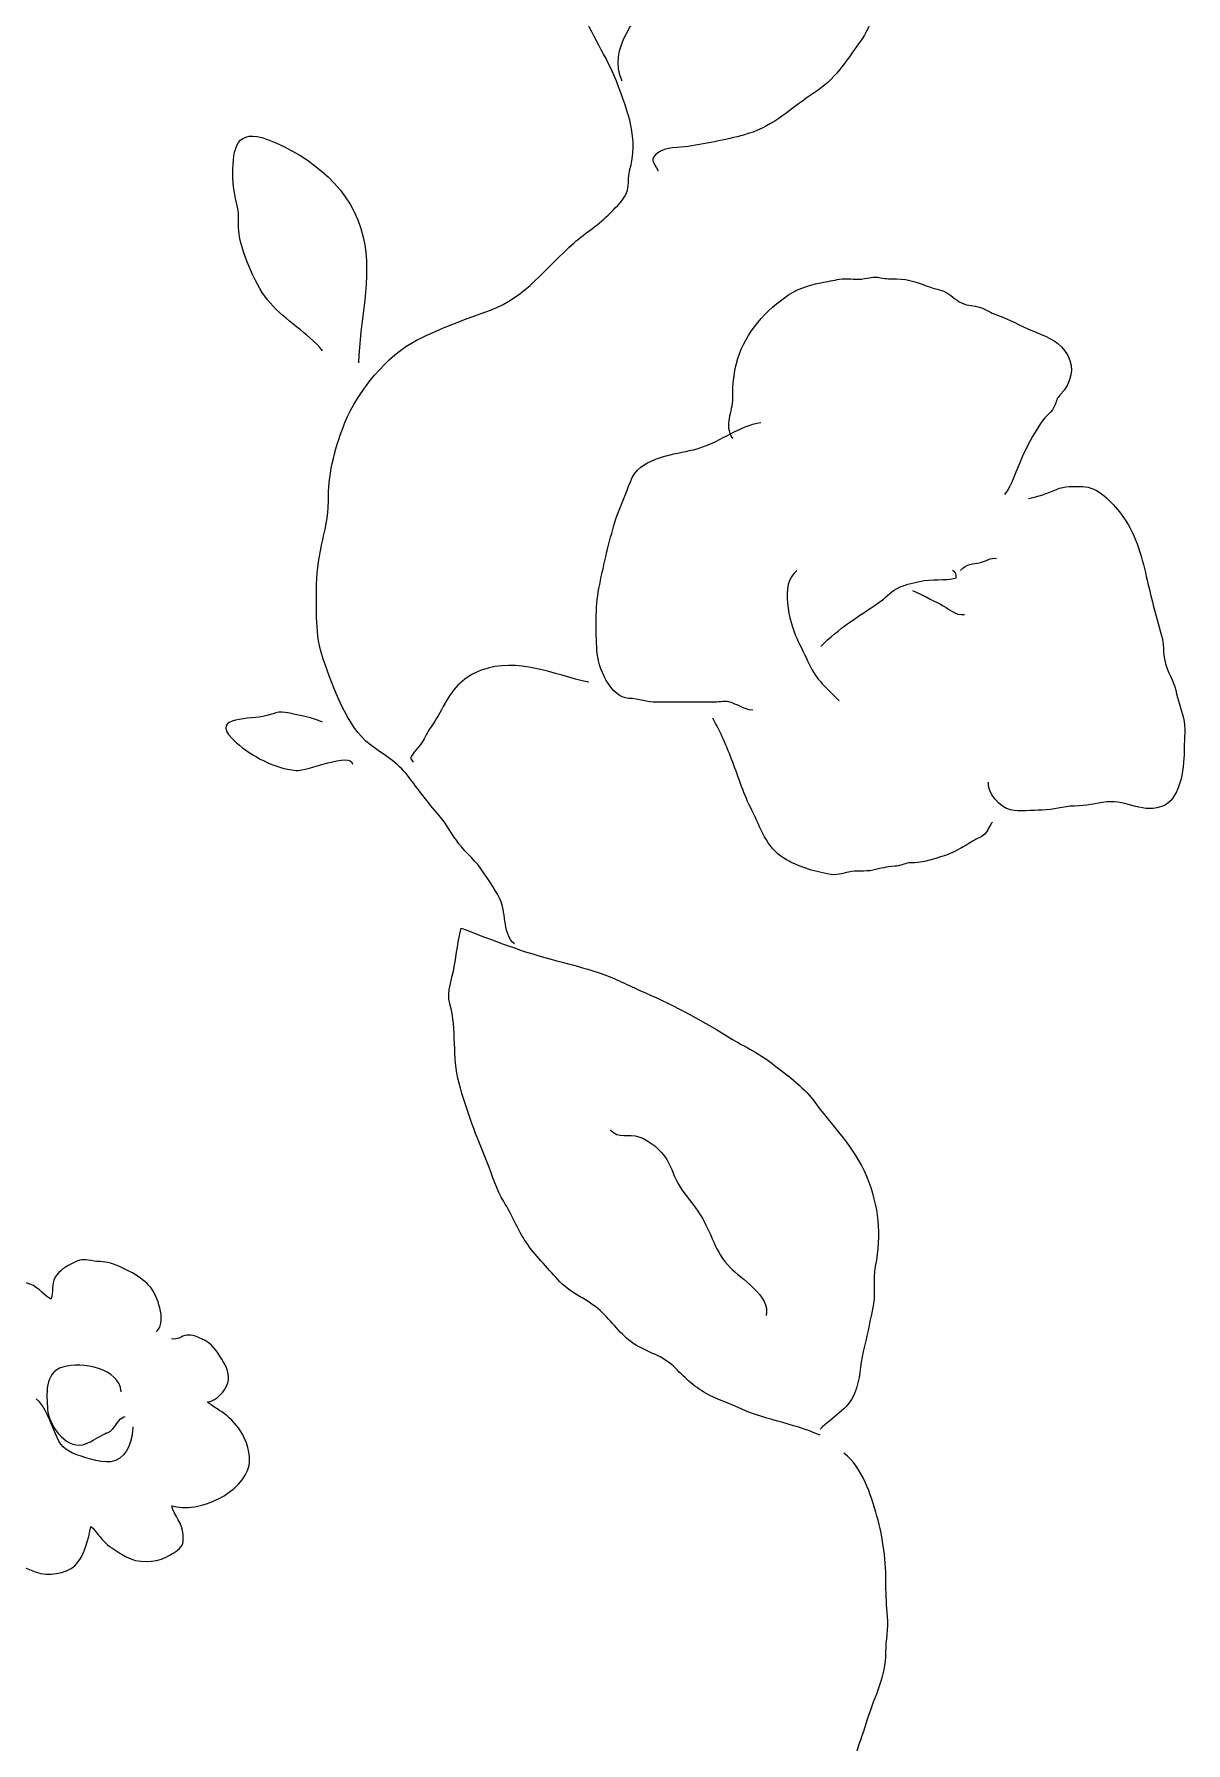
# Model space of a CAD drawing. Header units: millimetres. Extents: x 285.3 to 298.1, y -208.6 to -176.7.
# Drawn here: x 292.43 to 297.19, y -197.2 to -190.13 of the extents above; entities that cross this region are included whole.
import ezdxf

# ---------------------------------------------------------------- set-up
doc = ezdxf.new("R2010")
doc.units = ezdxf.units.MM
doc.header["$MEASUREMENT"] = 0
doc.layers.add('LeftSide', color=7, linetype='Continuous', lineweight=0)

msp = doc.modelspace()

# ---------------------------------------------------------------- linework, layer by layer
at = {"layer": 'LeftSide', "color": 18, "lineweight": 9, "true_color": 0x000000}
for points, knots in [([(294.4151, -193.8927), (294.3696, -193.8584), (294.3796, -193.7671), (294.36, -193.7179), (294.3443, -193.6786), (294.3092, -193.6307), (294.2862, -193.595), (294.2587, -193.5522), (294.2164, -193.518), (294.1857, -193.4779), (294.1568, -193.4399), (294.1347, -193.3972), (294.1032, -193.3606), (294.0578, -193.3079), (294.0165, -193.2535), (293.9747, -193.1976), (293.9315, -193.1398), (293.876, -193.1121), (293.8192, -193.0686), (293.7178, -192.9908), (293.6659, -192.8303), (293.6242, -192.7136), (293.588, -192.6123), (293.5971, -192.5118), (293.5965, -192.4044), (293.5958, -192.2764), (293.6488, -192.1632), (293.6462, -192.0379), (293.6442, -191.9442), (293.6778, -191.8206), (293.7138, -191.7341), (293.7673, -191.6054), (293.8876, -191.4555), (294.0127, -191.3924), (294.1114, -191.3427), (294.2135, -191.306), (294.3158, -191.2689), (294.4641, -191.2151), (294.544, -191.0932), (294.6619, -190.9906), (294.7123, -190.9467), (294.7651, -190.916), (294.8118, -190.8671), (294.8391, -190.8386), (294.8718, -190.8133), (294.8827, -190.7729), (294.8903, -190.7448), (294.8842, -190.7208), (294.8918, -190.693), (294.9297, -190.5561), (294.8873, -190.4525), (294.8374, -190.3209), (294.7991, -190.2195), (294.7296, -190.126), (294.6935, -190.0232), (294.6708, -189.9585), (294.6481, -189.9062), (294.6068, -189.8483), (294.5639, -189.7879), (294.5486, -189.726), (294.5205, -189.6566), (294.4792, -189.5548), (294.4417, -189.469), (294.4635, -189.3528), (294.4743, -189.2952), (294.5015, -189.2383), (294.513, -189.1805), (294.5212, -189.1393), (294.5465, -189.1128), (294.5591, -189.0737), (294.5731, -189.0304), (294.5759, -188.9813), (294.5888, -188.9373), (294.6091, -188.8688), (294.644, -188.8065), (294.6638, -188.7382), (294.6867, -188.6591), (294.7288, -188.5867), (294.7685, -188.5156), (294.8126, -188.4367), (294.8547, -188.353), (294.9098, -188.2802), (294.9374, -188.2437), (294.9804, -188.2244), (295.0062, -188.1884), (295.0315, -188.1529), (295.0561, -188.1018), (295.08, -188.063), (295.1137, -188.0083), (295.1407, -187.9423), (295.166, -187.8839), (295.1774, -187.8579), (295.1963, -187.8187), (295.2039, -187.7915), (295.2156, -187.7493), (295.2035, -187.7081), (295.2144, -187.6662), (295.232, -187.5986), (295.2337, -187.5407), (295.2337, -187.4677), (295.2336, -187.4183), (295.2536, -187.3289), (295.2089, -187.2947)], [0, 0, 0, 0, 1, 1, 1, 2, 2, 2, 3, 3, 3, 4, 4, 4, 5, 5, 5, 6, 6, 6, 7, 7, 7, 8, 8, 8, 9, 9, 9, 10, 10, 10, 11, 11, 11, 12, 12, 12, 13, 13, 13, 14, 14, 14, 15, 15, 15, 16, 16, 16, 17, 17, 17, 18, 18, 18, 19, 19, 19, 20, 20, 20, 21, 21, 21, 22, 22, 22, 23, 23, 23, 24, 24, 24, 25, 25, 25, 26, 26, 26, 27, 27, 27, 28, 28, 28, 29, 29, 29, 30, 30, 30, 31, 31, 31, 32, 32, 32, 33, 33, 33, 34, 34, 34, 34]), ([(294.8616, -190.3209), (294.7979, -190.1841), (294.9289, -190.0584), (294.9857, -189.9395), (295.0062, -189.8964), (295.0301, -189.8661), (295.0607, -189.8303), (295.0804, -189.8071), (295.0966, -189.7681), (295.1152, -189.7483), (295.1361, -189.7259), (295.1611, -189.7185), (295.1841, -189.6965), (295.2118, -189.67), (295.2309, -189.6295), (295.2585, -189.6009), (295.3065, -189.551), (295.3623, -189.511), (295.4073, -189.4595), (295.4522, -189.4081), (295.498, -189.3459), (295.5561, -189.3088), (295.6478, -189.2503), (295.8141, -189.1533), (295.925, -189.1575), (295.9331, -189.1934), (295.9332, -189.2301), (295.9406, -189.2657), (295.9504, -189.3129), (295.9533, -189.3535), (295.953, -189.4037), (295.9526, -189.4808), (295.961, -189.5612), (295.9539, -189.6378), (295.9495, -189.6854), (295.9304, -189.7277), (295.9276, -189.7757), (295.9255, -189.813), (295.928, -189.8515), (295.9284, -189.8889), (295.9296, -189.9877), (295.9003, -190.0814), (295.8437, -190.1606), (295.7855, -190.242), (295.7417, -190.3141), (295.6566, -190.3692), (295.5668, -190.4274), (295.4891, -190.5065), (295.3832, -190.5385), (295.3031, -190.5627), (295.2158, -190.5772), (295.1344, -190.5913), (295.0976, -190.5977), (295.0412, -190.5932), (295.0087, -190.6179), (294.9724, -190.6456), (294.991, -190.6549), (295.0104, -190.6929)], [0, 0, 0, 0, 1, 1, 1, 2, 2, 2, 3, 3, 3, 4, 4, 4, 5, 5, 5, 6, 6, 6, 7, 7, 7, 8, 8, 8, 9, 9, 9, 10, 10, 10, 11, 11, 11, 12, 12, 12, 13, 13, 13, 14, 14, 14, 15, 15, 15, 16, 16, 16, 17, 17, 17, 18, 18, 18, 19, 19, 19, 19]), ([(293.6214, -191.4371), (293.5594, -191.3631), (293.4677, -191.3131), (293.4037, -191.2392), (293.3455, -191.172), (293.2905, -191.0438), (293.276, -190.9555), (293.2697, -190.9173), (293.2776, -190.8803), (293.2686, -190.8423), (293.257, -190.7936), (293.2492, -190.7566), (293.2493, -190.7044), (293.2497, -190.5992), (293.2659, -190.5137), (293.3926, -190.5623), (293.5786, -190.6336), (293.745, -190.7709), (293.7894, -190.9664), (293.8283, -191.1374), (293.7728, -191.3191), (293.7702, -191.4867)], [0, 0, 0, 0, 1, 1, 1, 2, 2, 2, 3, 3, 3, 4, 4, 4, 5, 5, 5, 6, 6, 6, 7, 7, 7, 7]), ([(295.3191, -191.8009), (295.2815, -191.7428), (295.3198, -191.6917), (295.319, -191.6318), (295.3183, -191.5738), (295.3233, -191.5258), (295.3398, -191.4698), (295.3703, -191.3656), (295.4591, -191.2642), (295.5498, -191.2061), (295.6004, -191.1736), (295.6449, -191.1627), (295.7031, -191.1523), (295.732, -191.1472), (295.7524, -191.1403), (295.7821, -191.1395), (295.8048, -191.1388), (295.8295, -191.1429), (295.8519, -191.1403), (295.8894, -191.136), (295.8964, -191.128), (295.9309, -191.1353), (295.9536, -191.1402), (295.9737, -191.1393), (295.9971, -191.1395), (296.0486, -191.1398), (296.0898, -191.1581), (296.1376, -191.1745), (296.1556, -191.1807), (296.1784, -191.1845), (296.1955, -191.1923), (296.22, -191.2035), (296.2401, -191.227), (296.2654, -191.239), (296.2946, -191.2527), (296.3161, -191.2488), (296.3443, -191.2584), (296.3669, -191.2661), (296.3873, -191.2804), (296.4101, -191.2882), (296.4639, -191.3068), (296.5093, -191.3339), (296.5593, -191.3548), (296.6066, -191.3746), (296.6607, -191.3913), (296.6924, -191.4363), (296.7326, -191.4932), (296.7276, -191.5421), (296.692, -191.5988), (296.6818, -191.6106), (296.6718, -191.6227), (296.6622, -191.635), (296.6574, -191.6515), (296.6508, -191.6672), (296.6425, -191.6823), (296.6234, -191.7055), (296.6094, -191.7113), (296.5929, -191.738), (296.562, -191.7877), (296.5366, -191.8312), (296.5143, -191.8836), (296.4954, -191.9277), (296.4725, -191.996), (296.4436, -192.0324)], [0, 0, 0, 0, 1, 1, 1, 2, 2, 2, 3, 3, 3, 4, 4, 4, 5, 5, 5, 6, 6, 6, 7, 7, 7, 8, 8, 8, 9, 9, 9, 10, 10, 10, 11, 11, 11, 12, 12, 12, 13, 13, 13, 14, 14, 14, 15, 15, 15, 16, 16, 16, 17, 17, 17, 18, 18, 18, 19, 19, 19, 20, 20, 20, 21, 21, 21, 21]), ([(295.4018, -192.9253), (295.3612, -192.9216), (295.3396, -192.8998), (295.3031, -192.891), (295.2834, -192.8863), (295.2558, -192.8922), (295.2356, -192.8923), (295.1916, -192.8924), (295.1477, -192.8923), (295.1037, -192.8923), (295.0708, -192.8923), (295.0378, -192.8918), (295.0049, -192.8922), (294.9632, -192.8928), (294.9307, -192.8771), (294.8891, -192.8761), (294.8127, -192.8744), (294.7601, -192.7451), (294.7565, -192.6778), (294.752, -192.5958), (294.7497, -192.4999), (294.765, -192.421), (294.7818, -192.3338), (294.8024, -192.247), (294.8267, -192.161), (294.8372, -192.1235), (294.8525, -192.0843), (294.868, -192.0489), (294.8867, -192.0063), (294.898, -191.9493), (294.938, -191.9195), (295.0118, -191.8644), (295.1056, -191.864), (295.1868, -191.838), (295.27, -191.8114), (295.3475, -191.7471), (295.4349, -191.7347)], [0, 0, 0, 0, 1, 1, 1, 2, 2, 2, 3, 3, 3, 4, 4, 4, 5, 5, 5, 6, 6, 6, 7, 7, 7, 8, 8, 8, 9, 9, 9, 10, 10, 10, 11, 11, 11, 12, 12, 12, 12]), ([(296.5428, -192.0489), (296.5818, -192.0417), (296.6226, -192.0268), (296.6589, -192.0113), (296.6943, -191.9962), (296.7275, -191.9988), (296.766, -191.9992), (296.8315, -191.9998), (296.8875, -192.0637), (296.9268, -192.1139), (296.9823, -192.1847), (297.0115, -192.2847), (297.0308, -192.3714), (297.0486, -192.4509), (297.0692, -192.5308), (297.0926, -192.6112), (297.1039, -192.65), (297.0992, -192.6879), (297.1088, -192.7269), (297.1186, -192.7669), (297.1434, -192.8025), (297.1528, -192.8427), (297.162, -192.8822), (297.1739, -192.9194), (297.184, -192.9576), (297.1943, -192.9964), (297.1874, -193.0416), (297.1877, -193.0818), (297.1882, -193.148), (297.1759, -193.2861), (297.1054, -193.3193), (297.0208, -193.3591), (296.9508, -193.2949), (296.8668, -193.3049), (296.821, -193.3104), (296.7814, -193.3215), (296.7336, -193.3221), (296.6864, -193.3226), (296.6466, -193.3392), (296.5993, -193.3387), (296.5588, -193.3384), (296.5078, -193.347), (296.4684, -193.3376), (296.4277, -193.328), (296.3691, -193.2671), (296.3774, -193.223)], [0, 0, 0, 0, 1, 1, 1, 2, 2, 2, 3, 3, 3, 4, 4, 4, 5, 5, 5, 6, 6, 6, 7, 7, 7, 8, 8, 8, 9, 9, 9, 10, 10, 10, 11, 11, 11, 12, 12, 12, 13, 13, 13, 14, 14, 14, 15, 15, 15, 15]), ([(296.2617, -192.3466), (296.2892, -192.3167), (296.311, -192.3217), (296.3447, -192.314), (296.3678, -192.3088), (296.3855, -192.2917), (296.4105, -192.297)], [0, 0, 0, 0, 1, 1, 1, 2, 2, 2, 2]), ([(295.5837, -192.3466), (295.5113, -192.4055), (295.5535, -192.5566), (295.5837, -192.6268), (295.5999, -192.6642), (295.619, -192.6978), (295.6352, -192.7346), (295.663, -192.7978), (295.7111, -192.8378), (295.7599, -192.8866), (295.7563, -192.883), (295.7527, -192.8794), (295.749, -192.8757)], [0, 0, 0, 0, 1, 1, 1, 2, 2, 2, 3, 3, 3, 4, 4, 4, 4]), ([(295.6829, -192.6608), (295.7578, -192.587), (295.8387, -192.5366), (295.9241, -192.4796), (295.9505, -192.4621), (295.9692, -192.4374), (295.9971, -192.4222), (296.0286, -192.4051), (296.0589, -192.4009), (296.0926, -192.3921), (296.1422, -192.3793), (296.1958, -192.3908), (296.2439, -192.3771), (296.2462, -192.3641), (296.2411, -192.3539), (296.2286, -192.3466)], [0, 0, 0, 0, 1, 1, 1, 2, 2, 2, 3, 3, 3, 4, 4, 4, 5, 5, 5, 5]), ([(296.0632, -192.4293), (296.1042, -192.4464), (296.1408, -192.4684), (296.179, -192.4867), (296.2097, -192.5013), (296.2398, -192.5359), (296.2782, -192.5285)], [0, 0, 0, 0, 1, 1, 1, 2, 2, 2, 2]), ([(294.7238, -192.8096), (294.5755, -192.778), (294.4308, -192.7038), (294.2773, -192.76), (294.2089, -192.7851), (294.1639, -192.8313), (294.1285, -192.8956), (294.1074, -192.9339), (294.0922, -192.9649), (294.0664, -192.9989), (294.0541, -193.0151), (294.0451, -193.0399), (294.0333, -193.0581), (294.0195, -193.0795), (293.9936, -193.1005), (293.9852, -193.1238), (293.9889, -193.1293), (293.9925, -193.1348), (293.9962, -193.1403)], [0, 0, 0, 0, 1, 1, 1, 2, 2, 2, 3, 3, 3, 4, 4, 4, 5, 5, 5, 6, 6, 6, 6]), ([(293.6214, -192.975), (293.5768, -192.9547), (293.5308, -192.9485), (293.485, -192.9375), (293.4301, -192.9245), (293.4257, -192.9423), (293.3733, -192.9514), (293.3017, -192.9639), (293.1428, -192.9542), (293.2644, -193.0597), (293.3292, -193.1159), (293.4232, -193.1665), (293.5098, -193.1746), (293.5589, -193.1792), (293.7381, -193.0946), (293.7454, -193.1486)], [0, 0, 0, 0, 1, 1, 1, 2, 2, 2, 3, 3, 3, 4, 4, 4, 5, 5, 5, 5]), ([(296.394, -193.3884), (296.3801, -193.4037), (296.3762, -193.4242), (296.3617, -193.4388), (296.3496, -193.451), (296.3329, -193.4541), (296.3189, -193.4629), (296.2982, -193.476), (296.2787, -193.4883), (296.2579, -193.4995), (296.2047, -193.5283), (296.1551, -193.5409), (296.0963, -193.5546), (296.0825, -193.5579), (296.0622, -193.5549), (296.0476, -193.5574), (296.0279, -193.5608), (296.0117, -193.5701), (295.9902, -193.5709), (295.9541, -193.5723), (295.9329, -193.5803), (295.8987, -193.5877), (295.8656, -193.5948), (295.8301, -193.5866), (295.7987, -193.5951), (295.7751, -193.6014), (295.7435, -193.6101), (295.716, -193.6042), (295.6505, -193.5902), (295.5897, -193.5743), (295.5305, -193.538), (295.4571, -193.4931), (295.435, -193.4124), (295.3977, -193.3387), (295.3657, -193.2756), (295.3435, -193.2064), (295.3189, -193.1403), (295.2949, -193.0759), (295.2685, -193.0168), (295.2364, -192.9584)], [0, 0, 0, 0, 1, 1, 1, 2, 2, 2, 3, 3, 3, 4, 4, 4, 5, 5, 5, 6, 6, 6, 7, 7, 7, 8, 8, 8, 9, 9, 9, 10, 10, 10, 11, 11, 11, 12, 12, 12, 13, 13, 13, 13]), ([(295.6801, -195.9267), (295.5629, -195.8746), (295.4443, -195.8617), (295.3323, -195.8082), (295.2906, -195.7883), (295.25, -195.7765), (295.2088, -195.7537), (295.1548, -195.7237), (295.1177, -195.6839), (295.0734, -195.6412), (295.0209, -195.5906), (294.9548, -195.5822), (294.8988, -195.5401), (294.8461, -195.5004), (294.8109, -195.4449), (294.7623, -195.4038), (294.7077, -195.3576), (294.6431, -195.3378), (294.5944, -195.2818), (294.5517, -195.2328), (294.4992, -195.1815), (294.4634, -195.1274), (294.4291, -195.0756), (294.4042, -195.013), (294.371, -194.9593), (294.3404, -194.9099), (294.3251, -194.8535), (294.3035, -194.8002), (294.2582, -194.6885), (294.2169, -194.5849), (294.1858, -194.4688), (294.1568, -194.3607), (294.1778, -194.2474), (294.1479, -194.1409), (294.1338, -194.0906), (294.1578, -194.0363), (294.1663, -193.9864), (294.175, -193.9358), (294.1825, -193.8748), (294.195, -193.827), (294.3207, -193.8759), (294.459, -193.9292), (294.5901, -193.9623), (294.65, -193.9774), (294.7029, -193.9922), (294.7624, -194.0113), (294.8239, -194.0311), (294.8752, -194.0589), (294.9346, -194.0849), (295.0584, -194.1392), (295.1801, -194.2019), (295.2954, -194.2742), (295.3557, -194.312), (295.4256, -194.3437), (295.4816, -194.3875), (295.5347, -194.429), (295.6122, -194.4846), (295.6511, -194.5383), (295.7256, -194.6411), (295.8224, -194.7321), (295.8723, -194.8546), (295.9241, -194.9819), (295.9343, -195.093), (295.9089, -195.2268), (295.8976, -195.286), (295.9111, -195.3466), (295.8979, -195.4051), (295.8844, -195.4644), (295.8742, -195.5217), (295.8593, -195.5794), (295.8438, -195.6394), (295.8488, -195.6933), (295.8227, -195.7543), (295.7932, -195.823), (295.732, -195.8491), (295.6801, -195.9019)], [0, 0, 0, 0, 1, 1, 1, 2, 2, 2, 3, 3, 3, 4, 4, 4, 5, 5, 5, 6, 6, 6, 7, 7, 7, 8, 8, 8, 9, 9, 9, 10, 10, 10, 11, 11, 11, 12, 12, 12, 13, 13, 13, 14, 14, 14, 15, 15, 15, 16, 16, 16, 17, 17, 17, 18, 18, 18, 19, 19, 19, 20, 20, 20, 21, 21, 21, 22, 22, 22, 23, 23, 23, 24, 24, 24, 25, 25, 25, 25]), ([(294.812, -194.6617), (294.8455, -194.7015), (294.8874, -194.6763), (294.9305, -194.6907), (294.9721, -194.7046), (295.0244, -194.7478), (295.0457, -194.7848), (295.0667, -194.8211), (295.0775, -194.8614), (295.1, -194.8973), (295.1256, -194.9381), (295.1592, -194.9739), (295.1847, -195.0145), (295.2309, -195.0882), (295.2455, -195.1678), (295.3076, -195.2322), (295.351, -195.2772), (295.4786, -195.3524), (295.4569, -195.4306)], [0, 0, 0, 0, 1, 1, 1, 2, 2, 2, 3, 3, 3, 4, 4, 4, 5, 5, 5, 6, 6, 6, 6]), ([(292.9316, -195.4987), (292.9779, -195.465), (292.9405, -195.3604), (292.9163, -195.3239), (292.8844, -195.2757), (292.8112, -195.2405), (292.7555, -195.218), (292.724, -195.2053), (292.6966, -195.2098), (292.663, -195.2038), (292.6282, -195.1975), (292.6212, -195.1979), (292.5874, -195.2146), (292.557, -195.2295), (292.5316, -195.2434), (292.5146, -195.2724), (292.496, -195.3043), (292.5087, -195.3329), (292.4969, -195.3632), (292.4585, -195.3424), (292.4419, -195.305), (292.3939, -195.2959), (292.3598, -195.2895), (292.3184, -195.2951), (292.2832, -195.2948), (292.2347, -195.2944), (292.2108, -195.3062), (292.1667, -195.3243), (292.1257, -195.3412), (292.0899, -195.3491), (292.0547, -195.3783), (291.9972, -195.4259), (291.9539, -195.4982), (291.9703, -195.5716), (291.974, -195.5883), (291.9846, -195.5994), (291.9915, -195.6145), (292.0001, -195.6335), (291.9966, -195.6567), (292.0059, -195.6743), (292.0149, -195.6915), (292.0419, -195.7137), (292.0592, -195.7238), (292.0721, -195.7314), (292.0907, -195.7306), (292.0979, -195.7406), (292.0593, -195.7184), (292.0438, -195.712), (291.9995, -195.7275), (291.9642, -195.7399), (291.9354, -195.7531), (291.9149, -195.7817), (291.8712, -195.8428), (291.8923, -195.9307), (291.9066, -195.9948), (291.9192, -196.0514), (291.971, -196.1238), (292.0223, -196.1535), (292.0589, -196.1748), (292.0836, -196.2056), (292.1308, -196.1987), (292.1682, -196.1933), (292.2049, -196.1775), (292.2407, -196.1696), (292.249, -196.198), (292.2386, -196.2269), (292.2424, -196.2555), (292.2462, -196.2838), (292.2541, -196.3193), (292.262, -196.3469), (292.2839, -196.4236), (292.3629, -196.4671), (292.4362, -196.4934), (292.4836, -196.5104), (292.5577, -196.5011), (292.5956, -196.4666), (292.6373, -196.4286), (292.651, -196.3542), (292.6622, -196.3037), (292.6858, -196.3244), (292.6999, -196.3523), (292.7235, -196.3735), (292.7444, -196.3924), (292.7684, -196.4036), (292.7911, -196.4201), (292.8333, -196.4508), (292.9009, -196.4574), (292.9543, -196.4391), (292.9764, -196.4315), (293.0028, -196.4162), (293.0204, -196.4023), (293.046, -196.382), (293.0452, -196.3706), (293.044, -196.3377), (293.0421, -196.2905), (293.0073, -196.2619), (292.9965, -196.2181), (293.1082, -196.2533), (293.2938, -196.1621), (293.317, -196.0524), (293.3262, -196.0085), (293.3067, -195.9447), (293.2806, -195.907), (293.2593, -195.8763), (293.2348, -195.8505), (293.2038, -195.8299), (293.1842, -195.8169), (293.1634, -195.8049), (293.1454, -195.7901), (293.1847, -195.78), (293.2173, -195.7455), (293.2287, -195.7098), (293.239, -195.6774), (293.2225, -195.6424), (293.2046, -195.6121), (293.183, -195.5756), (293.1619, -195.5453), (293.1201, -195.5276), (293.0999, -195.5191), (293.0824, -195.509), (293.0593, -195.5123), (293.0359, -195.5156), (293.0212, -195.5328), (292.9956, -195.5279)], [0, 0, 0, 0, 1, 1, 1, 2, 2, 2, 3, 3, 3, 4, 4, 4, 5, 5, 5, 6, 6, 6, 7, 7, 7, 8, 8, 8, 9, 9, 9, 10, 10, 10, 11, 11, 11, 12, 12, 12, 13, 13, 13, 14, 14, 14, 15, 15, 15, 16, 16, 16, 17, 17, 17, 18, 18, 18, 19, 19, 19, 20, 20, 20, 21, 21, 21, 22, 22, 22, 23, 23, 23, 24, 24, 24, 25, 25, 25, 26, 26, 26, 27, 27, 27, 28, 28, 28, 29, 29, 29, 30, 30, 30, 31, 31, 31, 32, 32, 32, 33, 33, 33, 34, 34, 34, 35, 35, 35, 36, 36, 36, 37, 37, 37, 38, 38, 38, 39, 39, 39, 40, 40, 40, 41, 41, 41, 41]), ([(292.7875, -195.7464), (292.7821, -195.6513), (292.6245, -195.6201), (292.5466, -195.6441), (292.4667, -195.6687), (292.4793, -195.7579), (292.483, -195.8196), (292.4864, -195.8761), (292.5521, -195.983), (292.6283, -195.9656), (292.6572, -195.9591), (292.6853, -195.9377), (292.711, -195.9244), (292.7376, -195.9107), (292.7403, -195.9173), (292.7594, -195.8924), (292.7721, -195.876), (292.7825, -195.8541), (292.8035, -195.8484)], [0, 0, 0, 0, 1, 1, 1, 2, 2, 2, 3, 3, 3, 4, 4, 4, 5, 5, 5, 6, 6, 6, 6]), ([(292.8356, -195.8921), (292.8339, -195.9417), (292.818, -196.0112), (292.7635, -196.0313), (292.715, -196.0491), (292.6505, -196.0224), (292.6034, -196.007), (292.5553, -195.9912), (292.5323, -195.9641), (292.5154, -195.9212), (292.4987, -195.879), (292.4727, -195.8051), (292.4353, -195.7756)], [0, 0, 0, 0, 1, 1, 1, 2, 2, 2, 3, 3, 3, 4, 4, 4, 4]), ([(295.2337, -206.1214), (295.2881, -206.1156), (295.3279, -206.1131), (295.3636, -206.0743), (295.3955, -206.0396), (295.4125, -205.9866), (295.4382, -205.9472), (295.4882, -205.8707), (295.5234, -205.8003), (295.5564, -205.7143), (295.583, -205.645), (295.6101, -205.5777), (295.6305, -205.5068), (295.6415, -205.4689), (295.6618, -205.4396), (295.6747, -205.4027), (295.6808, -205.3851), (295.6783, -205.3649), (295.6844, -205.3476), (295.6993, -205.3051), (295.7351, -205.2763), (295.7503, -205.234), (295.7735, -205.1694), (295.7937, -205.0843), (295.8049, -205.0176), (295.8181, -204.9387), (295.8413, -204.8625), (295.8524, -204.7833), (295.8757, -204.6166), (295.9404, -204.4539), (295.9839, -204.2914), (296.0039, -204.2166), (296.002, -204.1441), (296.0213, -204.0682), (296.0421, -203.9865), (296.0632, -203.9088), (296.0794, -203.827), (296.0955, -203.7453), (296.1023, -203.6764), (296.1019, -203.5914), (296.1014, -203.5054), (296.1314, -203.436), (296.1272, -203.3488), (296.1252, -203.3084), (296.1079, -203.2835), (296.1005, -203.2454), (296.0936, -203.2097), (296.1062, -203.1686), (296.1028, -203.1325), (296.0987, -203.0895), (296.0804, -203.0507), (296.0763, -203.0078), (296.0707, -202.9501), (296.0557, -202.9248), (296.0322, -202.8707), (295.9999, -202.7962), (295.9668, -202.7231), (295.9344, -202.6475), (295.9188, -202.6112), (295.8957, -202.579), (295.878, -202.544), (295.8554, -202.4995), (295.8584, -202.458), (295.8423, -202.4131), (295.8165, -202.3411), (295.7827, -202.2754), (295.7788, -202.1969), (295.7741, -202.1023), (295.7851, -202.0194), (295.802, -201.9294), (295.8191, -201.8392), (295.7922, -201.7465), (295.8166, -201.6566), (295.845, -201.5523), (295.8401, -201.4395), (295.8787, -201.3389), (295.9177, -201.2372), (295.9515, -201.1303), (296.0019, -201.0297), (296.0458, -200.9421), (296.0789, -200.8516), (296.1204, -200.7623), (296.1523, -200.6936), (296.1661, -200.6157), (296.1763, -200.5417), (296.18, -200.5149), (296.1707, -200.5021), (296.1805, -200.4721), (296.1876, -200.4502), (296.2125, -200.4314), (296.221, -200.4102), (296.2391, -200.3652), (296.2417, -200.3049), (296.2537, -200.2575), (296.2717, -200.1868), (296.3017, -200.1155), (296.3195, -200.0449), (296.3404, -199.9617), (296.3251, -199.8592), (296.3251, -199.7728), (296.325, -199.6797), (296.3295, -199.5983), (296.285, -199.5131), (296.2435, -199.4335), (296.1964, -199.362), (296.1701, -199.2753), (296.1442, -199.19), (296.1087, -199.1117), (296.0832, -199.0259), (296.0585, -198.9427), (296.0518, -198.8613), (296.0329, -198.7785), (296.0235, -198.7372), (296.0361, -198.6955), (296.0287, -198.6545), (296.0208, -198.611), (296.0026, -198.5775), (296.0019, -198.5312), (296.0007, -198.4456), (295.9851, -198.3523), (295.9654, -198.2698), (295.9184, -198.0735), (295.8908, -197.8677), (295.8483, -197.6686), (295.8298, -197.5816), (295.8033, -197.4815), (295.8037, -197.3915), (295.8041, -197.2909), (295.8508, -197.1925), (295.8786, -197.098), (295.9063, -197.0037), (295.9544, -196.9255), (295.953, -196.8252), (295.9522, -196.7728), (295.9647, -196.7285), (295.9598, -196.6769), (295.9557, -196.6332), (295.9527, -196.5917), (295.953, -196.5468), (295.9536, -196.4522), (295.942, -196.3507), (295.916, -196.2616), (295.8902, -196.1727), (295.8562, -196.0604), (295.7794, -196.0011)], [0, 0, 0, 0, 1, 1, 1, 2, 2, 2, 3, 3, 3, 4, 4, 4, 5, 5, 5, 6, 6, 6, 7, 7, 7, 8, 8, 8, 9, 9, 9, 10, 10, 10, 11, 11, 11, 12, 12, 12, 13, 13, 13, 14, 14, 14, 15, 15, 15, 16, 16, 16, 17, 17, 17, 18, 18, 18, 19, 19, 19, 20, 20, 20, 21, 21, 21, 22, 22, 22, 23, 23, 23, 24, 24, 24, 25, 25, 25, 26, 26, 26, 27, 27, 27, 28, 28, 28, 29, 29, 29, 30, 30, 30, 31, 31, 31, 32, 32, 32, 33, 33, 33, 34, 34, 34, 35, 35, 35, 36, 36, 36, 37, 37, 37, 38, 38, 38, 39, 39, 39, 40, 40, 40, 41, 41, 41, 42, 42, 42, 43, 43, 43, 44, 44, 44, 45, 45, 45, 46, 46, 46, 47, 47, 47, 48, 48, 48, 48])]:
    msp.add_open_spline(points, degree=3, knots=knots, dxfattribs=at)

doc.saveas('drawing.dxf')
